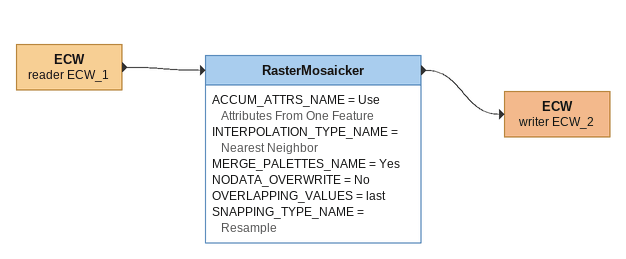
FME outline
ECW (reader ECW_1)
    -> RasterMosaicker
RasterMosaicker
    ACCUM_ATTRS_NAME = Use Attributes From One Feature
    INTERPOLATION_TYPE_NAME = Nearest Neighbor
    MERGE_PALETTES_NAME = Yes
    NODATA_OVERWRITE = No
    OVERLAPPING_VALUES = last
    SNAPPING_TYPE_NAME = Resample
    -> ECW (writer ECW_2)
ECW (writer ECW_2)
